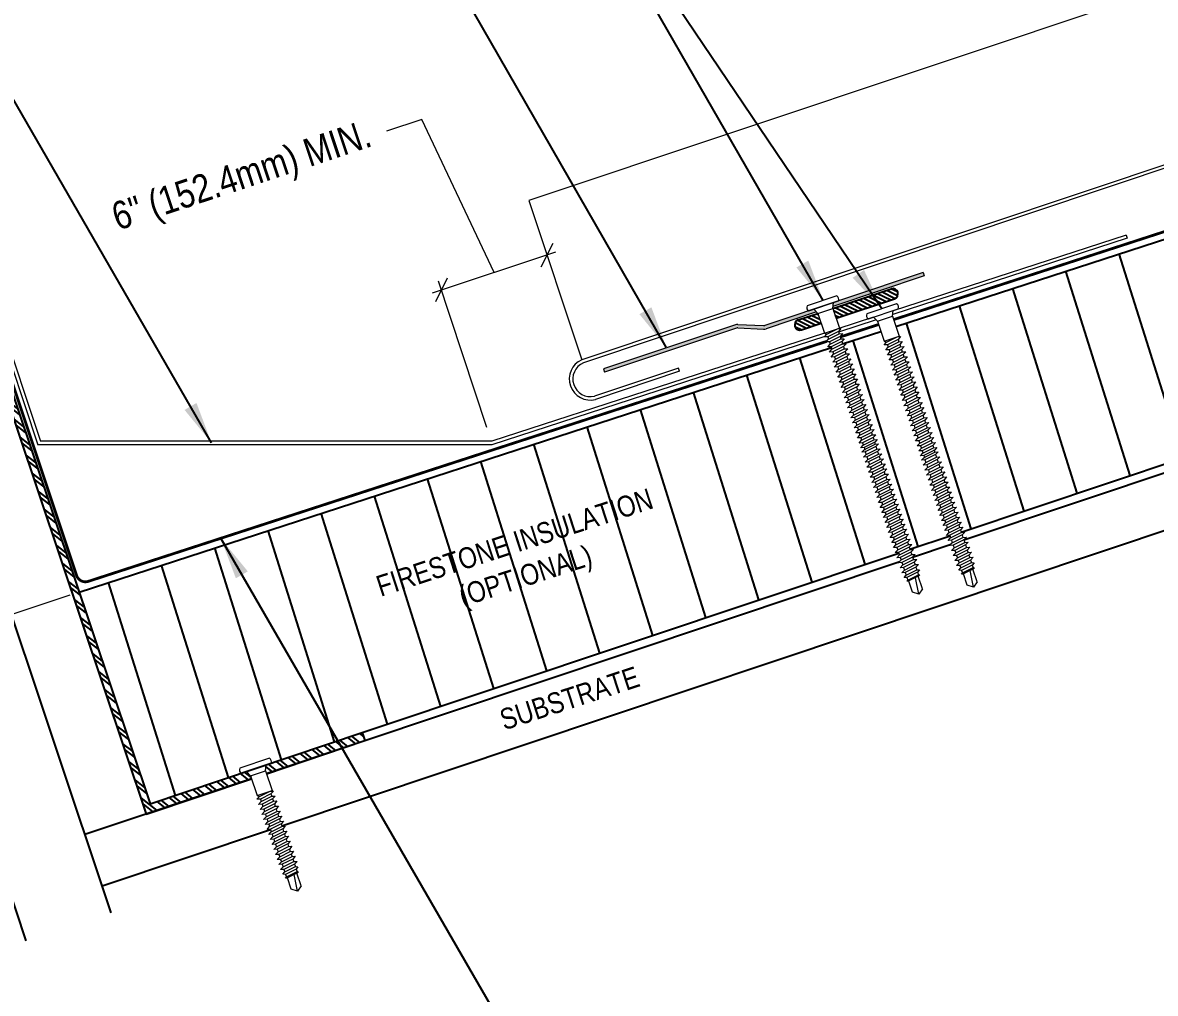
# Model space of a CAD drawing. Header units: inches. Extents: x 0 to 20, y 0 to 16.8.
# Drawn here: x 5.68 to 13.28, y 5.75 to 12.26 of the extents above; entities that cross this region are included whole.
import ezdxf
from ezdxf.enums import TextEntityAlignment as Align

# ---------------------------------------------------------------- set-up
doc = ezdxf.new("R2010")
doc.units = ezdxf.units.IN
doc.header["$MEASUREMENT"] = 0
doc.linetypes.add('HIDDEN', pattern=[0.375, 0.25, -0.125])
doc.layers.get('0').update_dxf_attribs({"linetype": 'CONTINUOUS'})
doc.layers.get('DEFPOINTS').update_dxf_attribs({"linetype": 'CONTINUOUS'})
doc.layers.add('FSBP-ACCESSORY-FIRESTONE', color=7, linetype='CONTINUOUS', lineweight=9)
doc.layers.add('FSBP-TRIMS', color=7, linetype='CONTINUOUS', lineweight=9)
for name, color, linetype in [('FSBP-ANNO-NOTE', 7, 'CONTINUOUS'), ('FSBP-INSULATION', 7, 'CONTINUOUS'), ('FSBP-SEALANTS', 1, 'CONTINUOUS'), ('FSBP-SUBSTRATE-GENERIC', 9, 'CONTINUOUS'), ('FSBP-UNDERLAYMENT', 7, 'HIDDEN'), ('FSBP-WALL-CURB', 9, 'CONTINUOUS')]:
    doc.layers.add(name, color=color, linetype=linetype)
doc.styles.add('FSBP_ARIAL_NAR', font='ARIALN.TTF')
doc.styles.add('TXT', font='simplex.shx')
doc.dimstyles.new('FSBP-DIM', dxfattribs={"dimtxt": 0.1875, "dimasz": 0.125, "dimexe": 0.0625, "dimexo": 0.125, "dimgap": 0.125, "dimtad": 0, "dimdec": 0, "dimzin": 1, "dimdsep": 46, "dimlunit": 4, "dimtxsty": 'FSBP_ARIAL_NAR', "dimblk": 'OBLIQUE', "dimcen": 0.09375, "dimdle": 0.0625, "dimclrd": 256, "dimclre": 256, "dimclrt": 256, "dimadec": 0, "dimazin": 0, "dimtfac": 1, "dimtdec": 0, "dimtmove": 1, "dimatfit": 3, "dimfxl": 0, "dimtolj": 1, "dimtzin": 0, "dimlwd": -1, "dimlwe": -1, "dimarcsym": 0})
doc.dimstyles.new('STANDARD$7', dxfattribs={"dimscale": 1.5, "dimtxt": 0.2, "dimasz": 0.1, "dimexe": 0.1, "dimexo": 0.125, "dimgap": 0.09, "dimtad": 0, "dimdec": 3, "dimzin": 4, "dimdsep": 46, "dimtxsty": 'TXT', "dimcen": 0.09, "dimadec": 0, "dimazin": 0, "dimtfac": 1, "dimtdec": 3, "dimtofl": 0, "dimtmove": 2, "dimatfit": 3, "dimfxl": 0, "dimtolj": 1, "dimtzin": 4, "dimarcsym": 0})

# ---------------------------------------------------------------- blocks, each defined once
blk = doc.blocks.new('FSBP_AP_FASTENER_02')
at = {"layer": 'FSBP-ACCESSORY-FIRESTONE'}
for p, q in [((8.068, 9.254), (8.091, 9.207)), ((8.232, 9.207), (8.255, 9.254)), ((8.091, 9.207), (8.091, 9.02)), ((8.091, 9.207), (8.232, 9.207)), ((8.232, 9.207), (8.232, 9.02)), ((8.091, 9.02), (8.109, 9.005)), ((8.109, 8.981), (8.109, 8.957)), ((8.109, 8.934), (8.109, 8.91)), ((8.214, 8.996), (8.214, 8.973)), ((8.214, 8.949), (8.214, 8.925)), ((8.109, 8.886), (8.109, 8.863)), ((8.109, 8.839), (8.109, 8.815)), ((8.214, 8.901), (8.214, 8.878)), ((8.214, 8.854), (8.214, 8.83)), ((8.109, 8.792), (8.109, 8.768)), ((8.109, 8.744), (8.109, 8.721)), ((8.214, 8.807), (8.214, 8.783)), ((8.214, 8.759), (8.214, 8.736)), ((8.214, 8.712), (8.214, 8.688)), ((8.109, 8.697), (8.109, 8.673)), ((8.109, 8.65), (8.109, 8.626)), ((8.214, 8.665), (8.214, 8.641)), ((8.214, 8.617), (8.214, 8.594)), ((8.109, 8.602), (8.109, 8.579)), ((8.109, 8.555), (8.109, 8.531)), ((8.109, 8.508), (8.109, 8.484)), ((8.214, 8.57), (8.214, 8.546)), ((8.214, 8.523), (8.214, 8.499)), ((8.109, 8.46), (8.109, 8.437)), ((8.109, 8.413), (8.109, 8.389)), ((8.214, 8.475), (8.214, 8.452)), ((8.214, 8.428), (8.214, 8.404)), ((8.109, 8.366), (8.109, 8.342)), ((8.109, 8.318), (8.109, 8.295)), ((8.214, 8.381), (8.214, 8.357)), ((8.214, 8.333), (8.214, 8.31)), ((8.109, 8.271), (8.109, 8.247)), ((8.114, 8.13), (8.114, 8.236)), ((8.161, 8.095), (8.18, 8.246)), ((8.208, 8.13), (8.208, 8.25)), ((8.214, 8.286), (8.214, 8.262)), ((8.161, 8.095), (8.114, 8.13)), ((8.208, 8.13), (8.161, 8.095))]:
    blk.add_line(p, q, dxfattribs=at)
blk.add_lwpolyline([(8.302, 9.254, 0.375321), (8.302, 9.301), (8.302, 9.301), (8.021, 9.301), (8.021, 9.301, 0.375321), (8.021, 9.254)], format="xyb", close=True, dxfattribs=at)
for points in [[(8.079, 8.989), (8.109, 9.005), (8.214, 9.02), (8.243, 9.012), (8.214, 8.996), (8.109, 8.981)], [(8.079, 8.941), (8.109, 8.957), (8.214, 8.973), (8.243, 8.965), (8.214, 8.949), (8.109, 8.934)], [(8.079, 8.894), (8.109, 8.91), (8.214, 8.925), (8.243, 8.918), (8.214, 8.901), (8.109, 8.886)], [(8.079, 8.847), (8.109, 8.863), (8.214, 8.878), (8.243, 8.87), (8.214, 8.854), (8.109, 8.839)], [(8.079, 8.799), (8.109, 8.815), (8.214, 8.83), (8.243, 8.823), (8.214, 8.807), (8.109, 8.792)], [(8.079, 8.752), (8.109, 8.768), (8.214, 8.783), (8.243, 8.775), (8.214, 8.759), (8.109, 8.744)], [(8.079, 8.705), (8.109, 8.721), (8.214, 8.736), (8.243, 8.728), (8.214, 8.712), (8.109, 8.697)], [(8.079, 8.657), (8.109, 8.673), (8.214, 8.688), (8.243, 8.681), (8.214, 8.665), (8.109, 8.65)], [(8.079, 8.61), (8.109, 8.626), (8.214, 8.641), (8.243, 8.633), (8.214, 8.617), (8.109, 8.602)], [(8.079, 8.563), (8.109, 8.579), (8.214, 8.594), (8.243, 8.586), (8.214, 8.57), (8.109, 8.555)], [(8.079, 8.515), (8.109, 8.531), (8.214, 8.546), (8.243, 8.539), (8.214, 8.523), (8.109, 8.508)], [(8.079, 8.468), (8.109, 8.484), (8.214, 8.499), (8.243, 8.491), (8.214, 8.475), (8.109, 8.46)], [(8.079, 8.421), (8.109, 8.437), (8.214, 8.452), (8.243, 8.444), (8.214, 8.428), (8.109, 8.413)], [(8.079, 8.373), (8.109, 8.389), (8.214, 8.404), (8.243, 8.397), (8.214, 8.381), (8.109, 8.366)], [(8.079, 8.326), (8.109, 8.342), (8.214, 8.357), (8.243, 8.349), (8.214, 8.333), (8.109, 8.318)], [(8.087, 8.28), (8.109, 8.295), (8.214, 8.31), (8.236, 8.301), (8.214, 8.286), (8.109, 8.271)], [(8.098, 8.24), (8.109, 8.247), (8.214, 8.262), (8.225, 8.258), (8.214, 8.25), (8.109, 8.235)]]:
    blk.add_lwpolyline(points, close=True, dxfattribs=at)
blk.add_lwpolyline([(8.091, 9.02), (8.232, 9.02)], dxfattribs=at)
blk = doc.blocks.new('_OBLIQUE')
at = {"color": 0, "linetype": 'ByBlock'}
blk.add_line((-0.5, -0.5), (0.5, 0.5), dxfattribs=at)
blk = doc.blocks.new('*D2')
at = {"layer": 'DEFPOINTS', "color": 0, "transparency": 16777216}
for p in [(9.1999, 10.6994), (9.545, 9.6597), (8.8357, 9.4242)]:
    blk.add_point(p, dxfattribs=at)
at = {"layer": 'FSBP-ACCESSORY-FIRESTONE', "transparency": 16777216}
for p, q in [((8.3596, 11.6071), (8.1223, 11.5284)), ((8.8452, 10.5817), (8.3596, 11.6071)), ((8.4313, 10.4443), (9.2592, 10.7191)), ((8.7963, 9.5429), (8.4709, 10.5233))]:
    blk.add_line(p, q, dxfattribs=at)
at = {"layer": 'FSBP-ACCESSORY-FIRESTONE', "transparency": 16777216, "xscale": 0.125, "yscale": 0.125, "zscale": 0.125}
for p, rotation in [((9.1999, 10.6994), 18.36176609950097), ((8.4906, 10.464), 198.361766099501)]:
    blk.add_blockref('_OBLIQUE', p, dxfattribs=dict(at, rotation=rotation))
at = {"layer": 'FSBP-ACCESSORY-FIRESTONE', "transparency": 16777216, "insert": (7.1586, 11.2085), "char_height": 0.1875, "attachment_point": 5, "rotation": 18.36177, "style": 'FSBP_ARIAL_NAR'}
blk.add_mtext('\\A1;6" (152.4mm) MIN.', dxfattribs=at)
blk = doc.blocks.new('*D3')
at = {"layer": 'DEFPOINTS', "color": 0, "transparency": 16777216}
for p in [(5.1877, 11.2756), (4.3569, 11.0012), (6.118, 8.4582)]:
    blk.add_point(p, dxfattribs=at)
at = {"layer": 'FSBP-ACCESSORY-FIRESTONE', "transparency": 16777216}
for p, q in [((5.069, 11.2364), (4.2976, 10.9816)), ((4.3373, 11.0606), (4.4889, 10.6017)), ((5.3068, 8.1245), (5.1441, 8.6173)), ((5.9993, 8.419), (5.2279, 8.1642))]:
    blk.add_line(p, q, dxfattribs=at)
at = {"layer": 'FSBP-ACCESSORY-FIRESTONE', "transparency": 16777216, "xscale": 0.125, "yscale": 0.125, "zscale": 0.125}
for p, rotation in [((4.3569, 11.0012), 108.2740616534372), ((5.2873, 8.1838), 288.2740616534372)]:
    blk.add_blockref('_OBLIQUE', p, dxfattribs=dict(at, rotation=rotation))
at = {"layer": 'FSBP-ACCESSORY-FIRESTONE', "transparency": 16777216, "insert": (4.8134, 9.6085), "char_height": 0.1875, "attachment_point": 5, "rotation": 288.27406, "style": 'FSBP_ARIAL_NAR'}
blk.add_mtext('\\A1;8" (203.2 mm) MIN.', dxfattribs=at)

msp = doc.modelspace()

# ---------------------------------------------------------------- hatches: boundary and pattern name
at = {"layer": 'FSBP-INSULATION'}
h = msp.add_hatch(dxfattribs=at)
h.set_pattern_fill('ANSI31', color=256, scale=3, angle=62.5, style=0)
h.set_pattern_definition([(107.5, (-22.87114, 1.1257), (-0.357644, -0.1127647), [])])
h.paths.add_polyline_path([(6.062, 8.44), (6.5389, 7.0201), (7.15, 7.2254, -0.377023), (7.1387, 7.2588), (7.3387, 7.3257, -0.373627), (7.3499, 7.2925), (7.9608, 7.4977), (11.5576, 8.7012), (11.5562, 8.7054), (11.5335, 8.7038), (11.5505, 8.7222), (11.5449, 8.7391), (11.5222, 8.7375), (11.5392, 8.7559), (11.5336, 8.7727), (11.5109, 8.7712), (11.5279, 8.7896), (11.5223, 8.8064), (11.4996, 8.8049), (11.5167, 8.8232), (11.511, 8.8401), (11.4884, 8.8385), (11.5054, 8.8569), (11.4997, 8.8737), (11.4771, 8.8722), (11.4941, 8.8906), (11.4884, 8.9074), (11.4658, 8.9059), (11.4828, 8.9243), (11.4772, 8.9411), (11.4545, 8.9396), (11.4717, 8.9582), (11.4665, 8.9738), (11.4439, 8.9722), (11.4609, 8.9906), (11.4552, 9.0074), (11.4326, 9.0059), (11.4496, 9.0243), (11.444, 9.0411), (11.4213, 9.0396), (11.439, 9.0587), (11.4335, 9.0752), (11.4109, 9.0737), (11.4279, 9.092), (11.4222, 9.1089), (11.3996, 9.1073), (11.4166, 9.1257), (11.4109, 9.1425), (11.3883, 9.141), (11.4053, 9.1594), (11.3997, 9.1762), (11.377, 9.1747), (11.395, 9.1941), (11.3895, 9.2105), (11.3668, 9.2089), (11.3841, 9.2275), (11.3785, 9.2443), (11.3558, 9.2427), (11.3728, 9.2611), (11.3672, 9.2779), (11.3445, 9.2764), (11.3616, 9.2948), (11.3559, 9.3116), (11.3333, 9.3101), (11.3503, 9.3284), (11.3446, 9.3453), (11.322, 9.3437), (11.339, 9.3621), (11.3333, 9.379), (11.3107, 9.3774), (11.3289, 9.397), (11.3253, 9.4076), (11.3027, 9.4061), (11.3199, 9.4247), (11.3147, 9.4403), (11.292, 9.4387), (11.309, 9.4571), (11.3034, 9.4739), (11.2807, 9.4724), (11.2978, 9.4908), (11.2921, 9.5076), (11.2695, 9.5061), (11.2872, 9.5252), (11.2817, 9.5417), (11.259, 9.5402), (11.276, 9.5586), (11.2704, 9.5754), (11.2477, 9.5738), (11.2652, 9.5927), (11.2599, 9.6087), (11.2372, 9.6071), (11.2545, 9.6258), (11.2489, 9.6425), (11.2262, 9.6409), (11.2432, 9.6593), (11.2376, 9.6761), (11.2149, 9.6746), (11.2319, 9.693), (11.2263, 9.7098), (11.2036, 9.7083), (11.2207, 9.7267), (11.215, 9.7435), (11.1924, 9.742), (11.2104, 9.7614), (11.2042, 9.7796), (11.1816, 9.778), (11.1988, 9.7967), (11.1932, 9.8134), (11.1706, 9.8119), (11.1876, 9.8302), (11.182, 9.8471), (11.1593, 9.8455), (11.1768, 9.8644), (11.1712, 9.881), (11.1486, 9.8795), (11.1658, 9.8981), (11.1602, 9.915), (11.1375, 9.9134), (11.1545, 9.9318), (11.1489, 9.9486), (11.1262, 9.9471), (11.1437, 9.966), (11.1381, 9.9828), (11.1154, 9.9813), (11.1325, 9.9997), (11.1268, 10.0165), (11.1042, 10.015), (11.1212, 10.0333), (11.1155, 10.0502), (11.0929, 10.0486), (11.1099, 10.067), (11.1059, 10.0788)])
h.paths.add_polyline_path([(11.7222, 9.2903), (11.7392, 9.3087), (11.7336, 9.3255), (11.7109, 9.324), (11.7291, 9.3436), (11.7255, 9.3542), (11.7029, 9.3527), (11.7201, 9.3713), (11.7149, 9.3869), (11.6923, 9.3853), (11.7093, 9.4037), (11.7036, 9.4205), (11.681, 9.419), (11.698, 9.4374), (11.6923, 9.4542), (11.6697, 9.4527), (11.6874, 9.4718), (11.6819, 9.4883), (11.6592, 9.4868), (11.6763, 9.5051), (11.6706, 9.522), (11.648, 9.5204), (11.6654, 9.5393), (11.6601, 9.5553), (11.6374, 9.5537), (11.6547, 9.5724), (11.6491, 9.5891), (11.6264, 9.5875), (11.6435, 9.6059), (11.6378, 9.6227), (11.6152, 9.6212), (11.6322, 9.6396), (11.6265, 9.6564), (11.6039, 9.6549), (11.6209, 9.6732), (11.6152, 9.6901), (11.5926, 9.6885), (11.6106, 9.708), (11.6045, 9.7262), (11.5818, 9.7246), (11.5991, 9.7433), (11.5935, 9.76), (11.5708, 9.7585), (11.5878, 9.7768), (11.5822, 9.7937), (11.5595, 9.7921), (11.577, 9.811), (11.5715, 9.8276), (11.5488, 9.8261), (11.5661, 9.8447), (11.5604, 9.8616), (11.5378, 9.86), (11.5548, 9.8784), (11.5491, 9.8952), (11.5265, 9.8937), (11.544, 9.9126), (11.5383, 9.9294), (11.5157, 9.9279), (11.5327, 9.9463), (11.527, 9.9631), (11.5044, 9.9616), (11.5214, 9.9799), (11.5158, 9.9968), (11.4931, 9.9952), (11.5101, 10.0136), (11.5045, 10.0304), (11.4818, 10.0289), (11.4988, 10.0473), (11.4932, 10.0641), (11.4705, 10.0626), (11.4875, 10.0809), (11.4819, 10.0978), (11.4592, 10.0962), (11.4763, 10.1146), (11.4602, 10.1211), (11.4382, 10.1868), (11.184, 10.1042), (11.1813, 10.1029), (11.204, 10.1044), (11.1869, 10.086), (11.1926, 10.0692), (11.2152, 10.0707), (11.1982, 10.0523), (11.2039, 10.0355), (11.2265, 10.0371), (11.209, 10.0182), (11.2147, 10.0013), (11.2373, 10.0029), (11.2203, 9.9845), (11.226, 9.9676), (11.2486, 9.9692), (11.2314, 9.9506), (11.237, 9.9337), (11.2597, 9.9353), (11.2422, 9.9164), (11.2477, 9.8998), (11.2704, 9.9013), (11.2534, 9.8829), (11.259, 9.8661), (11.2817, 9.8676), (11.2644, 9.849), (11.27, 9.8323), (11.2927, 9.8338), (11.2747, 9.8144), (11.2808, 9.7962), (11.3034, 9.7977), (11.2864, 9.7793), (11.2921, 9.7625), (11.3147, 9.764), (11.2977, 9.7457), (11.3034, 9.7288), (11.326, 9.7304), (11.309, 9.712), (11.3146, 9.6952), (11.3373, 9.6967), (11.32, 9.6781), (11.3256, 9.6613), (11.3483, 9.6629), (11.3308, 9.644), (11.3362, 9.6281), (11.3588, 9.6296), (11.3418, 9.6112), (11.3474, 9.5944), (11.3701, 9.5959), (11.3524, 9.5768), (11.3579, 9.5603), (11.3805, 9.5618), (11.3635, 9.5435), (11.3692, 9.5266), (11.3918, 9.5282), (11.3748, 9.5098), (11.3805, 9.493), (11.4031, 9.4945), (11.3859, 9.4759), (11.3911, 9.4603), (11.4137, 9.4618), (11.3956, 9.4422), (11.3991, 9.4316), (11.4218, 9.4332), (11.4048, 9.4148), (11.4104, 9.398), (11.4331, 9.3995), (11.416, 9.3811), (11.4217, 9.3643), (11.4443, 9.3658), (11.4273, 9.3475), (11.433, 9.3306), (11.4556, 9.3322), (11.4386, 9.3138), (11.4443, 9.297), (11.4669, 9.2985), (11.4497, 9.2799), (11.4553, 9.2631), (11.4779, 9.2647), (11.4599, 9.2453), (11.4654, 9.2289), (11.4881, 9.2304), (11.4711, 9.2121), (11.4767, 9.1952), (11.4994, 9.1968), (11.4824, 9.1784), (11.488, 9.1616), (11.5107, 9.1631), (11.4936, 9.1447), (11.4993, 9.1279), (11.5219, 9.1294), (11.5042, 9.1103), (11.5097, 9.0938), (11.5324, 9.0953), (11.5154, 9.077), (11.521, 9.0601), (11.5437, 9.0617), (11.5267, 9.0433), (11.5323, 9.0265), (11.555, 9.028), (11.5377, 9.0094), (11.5429, 8.9938), (11.5656, 8.9953), (11.5486, 8.9769), (11.5542, 8.9601), (11.5769, 8.9617), (11.5599, 8.9433), (11.5655, 8.9264), (11.5882, 8.928), (11.5711, 8.9096), (11.5768, 8.8928), (11.5994, 8.8943), (11.5824, 8.8759), (11.5881, 8.8591), (11.6107, 8.8606), (11.5937, 8.8423), (11.5994, 8.8254), (11.622, 8.827), (11.605, 8.8086), (11.6106, 8.7917), (11.6333, 8.7933), (11.6163, 8.7749), (11.6219, 8.7581), (11.6446, 8.7596), (11.6276, 8.7412), (11.6326, 8.7263), (11.9013, 8.8162), (11.9, 8.8203), (11.8773, 8.8188), (11.8943, 8.8372), (11.8887, 8.854), (11.866, 8.8525), (11.883, 8.8709), (11.8774, 8.8877), (11.8547, 8.8861), (11.872, 8.9048), (11.8668, 8.9204), (11.8441, 8.9188), (11.8611, 8.9372), (11.8555, 8.954), (11.8328, 8.9525), (11.8498, 8.9709), (11.8442, 8.9877), (11.8215, 8.9862), (11.8393, 9.0053), (11.8337, 9.0218), (11.8111, 9.0203), (11.8281, 9.0386), (11.8225, 9.0555), (11.7998, 9.0539), (11.8168, 9.0723), (11.8112, 9.0891), (11.7885, 9.0876), (11.8055, 9.106), (11.7999, 9.1228), (11.7772, 9.1213), (11.7952, 9.1407), (11.7897, 9.157), (11.7671, 9.1555), (11.7843, 9.1741), (11.7787, 9.1909), (11.7561, 9.1893), (11.7731, 9.2077), (11.7674, 9.2245), (11.7448, 9.223), (11.7618, 9.2414), (11.7561, 9.2582), (11.7335, 9.2567), (11.7505, 9.275), (11.7449, 9.2919)])
h.paths.add_polyline_path([(13.8892, 9.4813), (13.8892, 10.7633), (13.9866, 10.844), (13.7917, 10.844), (13.8892, 10.9247), (13.8892, 10.9832), (11.5385, 10.2194), (11.5613, 10.1514), (11.5703, 10.152), (11.5533, 10.1336), (11.5589, 10.1168), (11.5816, 10.1183), (11.5646, 10.1), (11.5702, 10.0831), (11.5929, 10.0847), (11.5759, 10.0663), (11.5815, 10.0495), (11.6042, 10.051), (11.5872, 10.0326), (11.5928, 10.0158), (11.6155, 10.0173), (11.5984, 9.9989), (11.6041, 9.9821), (11.6267, 9.9836), (11.6093, 9.9648), (11.6149, 9.9479), (11.6376, 9.9495), (11.6205, 9.9311), (11.6262, 9.9142), (11.6488, 9.9158), (11.6316, 9.8971), (11.6372, 9.8803), (11.6599, 9.8819), (11.6424, 9.863), (11.6479, 9.8464), (11.6706, 9.8479), (11.6536, 9.8295), (11.6592, 9.8127), (11.6819, 9.8142), (11.6646, 9.7956), (11.6702, 9.7789), (11.6929, 9.7804), (11.6749, 9.761), (11.681, 9.7428), (11.7037, 9.7443), (11.6867, 9.7259), (11.6923, 9.7091), (11.715, 9.7106), (11.6979, 9.6923), (11.7036, 9.6754), (11.7262, 9.677), (11.7092, 9.6586), (11.7149, 9.6418), (11.7375, 9.6433), (11.7203, 9.6247), (11.7259, 9.6079), (11.7485, 9.6095), (11.731, 9.5906), (11.7364, 9.5747), (11.759, 9.5762), (11.742, 9.5578), (11.7477, 9.541), (11.7703, 9.5425), (11.7526, 9.5234), (11.7581, 9.5069), (11.7808, 9.5084), (11.7638, 9.4901), (11.7694, 9.4732), (11.7921, 9.4748), (11.775, 9.4564), (11.7807, 9.4396), (11.8033, 9.4411), (11.7861, 9.4225), (11.7913, 9.4069), (11.814, 9.4084), (11.7958, 9.3888), (11.7993, 9.3782), (11.822, 9.3798), (11.805, 9.3614), (11.8106, 9.3446), (11.8333, 9.3461), (11.8163, 9.3277), (11.8219, 9.3109), (11.8446, 9.3124), (11.8275, 9.2941), (11.8332, 9.2772), (11.8558, 9.2788), (11.8388, 9.2604), (11.8445, 9.2435), (11.8671, 9.2451), (11.8499, 9.2265), (11.8555, 9.2097), (11.8781, 9.2113), (11.8602, 9.1919), (11.8656, 9.1755), (11.8883, 9.177), (11.8713, 9.1587), (11.8769, 9.1418), (11.8996, 9.1434), (11.8826, 9.125), (11.8882, 9.1082), (11.9109, 9.1097), (11.8939, 9.0913), (11.8995, 9.0745), (11.9222, 9.076), (11.9044, 9.0569), (11.9099, 9.0404), (11.9326, 9.0419), (11.9156, 9.0236), (11.9212, 9.0067), (11.9439, 9.0083), (11.9269, 8.9899), (11.9325, 8.973), (11.9552, 8.9746), (11.9379, 8.956), (11.9432, 8.9404), (11.9658, 8.9419), (11.9488, 8.9235), (11.9544, 8.9067), (11.9771, 8.9082), (11.9601, 8.8899), (11.9657, 8.873), (11.9884, 8.8746), (11.9714, 8.8562), (11.9764, 8.8413)])
h.paths.add_polyline_path([(8.0091, 8.5677), (9.889, 9.1785), (10.0409, 8.7109), (8.161, 8.1001)], flags=24)
at = {"layer": 'FSBP-SEALANTS'}
h = msp.add_hatch(dxfattribs=at)
h.set_pattern_fill('ANSI31', color=256, scale=0.1875, angle=108.5, style=0)
h.set_pattern_definition([(153.5, (1.43915, 7.873004), (-0.01045776, -0.020975024), [])])
edge = h.paths.add_edge_path()
edge.add_line((11.037, 10.241), (11.0147, 10.3077))
edge.add_line((11.0147, 10.3077), (10.8838, 10.2639))
edge.add_arc((10.895, 10.2306), 0.0352, 108.5, 288.5)
edge.add_line((10.9061, 10.1972), (11.037, 10.241))
edge = h.paths.add_edge_path()
edge.add_line((11.1147, 10.3412), (11.137, 10.2745))
edge.add_line((11.137, 10.2745), (11.5284, 10.4055))
edge.add_arc((11.5173, 10.4388), 0.0352, 288.5, 468.5)
edge.add_line((11.5061, 10.4721), (11.1147, 10.3412))
at = {"layer": 'FSBP-TRIMS'}
h = msp.add_hatch(color=256, dxfattribs=at)
h.paths.add_polyline_path([(11.12, 10.3807), (11.1163, 10.3547), (11.7285, 10.5596), (11.7211, 10.5818)])
edge = h.paths.add_edge_path()
edge.add_line((11.0052, 10.3176), (10.9867, 10.3361))
edge.add_line((10.9867, 10.3361), (10.6605, 10.2269))
edge.add_arc((10.6531, 10.2492), 0.0234, 267.2728, 288.5, ccw=False)
edge.add_line((10.6519, 10.2257), (10.4792, 10.234))
edge.add_arc((10.477, 10.1872), 0.0469, 87.2728, 108.5)
edge.add_line((10.4621, 10.2316), (9.5781, 9.9358))
edge.add_line((9.5781, 9.9358), (9.5855, 9.9136))
edge.add_line((9.5855, 9.9136), (10.4696, 10.2094))
edge.add_arc((10.477, 10.1872), 0.0234, 87.2728, 108.5, ccw=False)
edge.add_line((10.4781, 10.2106), (10.6508, 10.2023))
edge.add_arc((10.6531, 10.2492), 0.0469, 267.2728, 288.5)
edge.add_line((10.6679, 10.2047), (11.0052, 10.3176))
at = {"layer": 'FSBP-WALL-CURB'}
h = msp.add_hatch(dxfattribs=at)
h.set_pattern_fill('ANSI32', color=256, scale=0.1875, angle=30, style=0)
h.set_pattern_definition([(142, (27.981486, 18.18618), (0.0432887, 0.055407), []), (142, (27.94859, 18.18214), (0.0432887, 0.055407), [])])
h.paths.add_polyline_path([(7.2177, 7.1888), (7.211, 7.2088), (7.1832, 7.2365), (6.5389, 7.0201), (5.4577, 10.2394), (5.4132, 10.2244), (6.5123, 6.9519)])
h.paths.add_polyline_path([(7.311, 7.2423), (7.3177, 7.2224), (7.9787, 7.4444), (7.9608, 7.4977), (7.2498, 7.2589), (7.3165, 7.2812)])

# ---------------------------------------------------------------- linework, layer by layer
at = {"layer": 'FSBP-ACCESSORY-FIRESTONE'}
for p, q in [((13.0902, 10.8116), (11.5172, 10.3005)), ((13.0833, 10.8329), (11.5207, 10.3252)), ((13.0833, 10.8329), (13.0902, 10.8116)), ((11.7211, 10.5818), (11.7285, 10.5596)), ((10.9874, 10.3356), (11.0152, 10.3079)), ((11.0152, 10.3079), (11.1152, 10.3414)), ((11.1152, 10.3414), (11.1207, 10.3803)), ((11.1152, 10.3414), (11.1599, 10.2081)), ((5.5097, 10.2561), (5.786, 9.4272)), ((5.5318, 10.264), (5.8029, 9.4507)), ((11.0152, 10.3079), (11.0599, 10.1745)), ((11.3879, 10.282), (11.1494, 10.2045)), ((11.4057, 10.2642), (11.1546, 10.1826)), ((11.3876, 10.2822), (11.4155, 10.2545)), ((11.4155, 10.2545), (11.5155, 10.288)), ((11.4155, 10.2545), (11.4602, 10.1211)), ((11.5155, 10.288), (11.521, 10.3269)), ((11.5155, 10.288), (11.5602, 10.1547)), ((10.4621, 10.2316), (9.5781, 9.9358)), ((10.4696, 10.2094), (9.5855, 9.9136)), ((11.1531, 10.187), (11.1587, 10.1702)), ((11.0597, 10.1754), (8.8293, 9.4507)), ((11.0616, 10.1524), (8.8297, 9.4272)), ((11.0599, 10.1745), (11.076, 10.168)), ((11.0817, 10.1512), (11.0873, 10.1344)), ((11.093, 10.1175), (11.0986, 10.1007)), ((11.1644, 10.1534), (11.17, 10.1365)), ((11.1757, 10.1197), (11.1813, 10.1029)), ((11.4602, 10.1211), (11.4763, 10.1146)), ((11.5533, 10.1336), (11.5589, 10.1168)), ((11.1042, 10.0838), (11.1099, 10.067)), ((11.1155, 10.0502), (11.1212, 10.0333)), ((11.1869, 10.086), (11.1926, 10.0692)), ((11.1982, 10.0523), (11.2039, 10.0355)), ((11.4819, 10.0978), (11.4875, 10.0809)), ((11.4932, 10.0641), (11.4988, 10.0473)), ((11.5045, 10.0304), (11.5101, 10.0136)), ((11.5646, 10.1), (11.5702, 10.0831)), ((11.5759, 10.0663), (11.5815, 10.0495)), ((11.5872, 10.0326), (11.5928, 10.0158)), ((11.1268, 10.0165), (11.1325, 9.9997)), ((11.1381, 9.9828), (11.1437, 9.966)), ((11.209, 10.0182), (11.2147, 10.0013)), ((11.2203, 9.9845), (11.226, 9.9676)), ((11.2314, 9.9506), (11.237, 9.9337)), ((11.5158, 9.9968), (11.5214, 9.9799)), ((11.527, 9.9631), (11.5327, 9.9463)), ((11.5984, 9.9989), (11.6041, 9.9821)), ((11.6093, 9.9648), (11.6149, 9.9479)), ((11.1489, 9.9486), (11.1545, 9.9318)), ((11.1602, 9.915), (11.1658, 9.8981)), ((11.1712, 9.881), (11.1769, 9.8642)), ((11.2421, 9.9166), (11.2477, 9.8998)), ((11.2534, 9.8829), (11.259, 9.8661)), ((11.5383, 9.9294), (11.544, 9.9126)), ((11.5491, 9.8952), (11.5548, 9.8784)), ((11.6205, 9.9311), (11.6262, 9.9142)), ((11.6316, 9.8971), (11.6372, 9.8803)), ((11.182, 9.8471), (11.1876, 9.8302)), ((11.1932, 9.8134), (11.1989, 9.7966)), ((11.2644, 9.8491), (11.27, 9.8323)), ((11.2751, 9.813), (11.2808, 9.7962)), ((11.5604, 9.8616), (11.5661, 9.8447)), ((11.5715, 9.8276), (11.5771, 9.8108)), ((11.6423, 9.8632), (11.6479, 9.8464)), ((11.6536, 9.8295), (11.6592, 9.8127)), ((11.2042, 9.7796), (11.2099, 9.7628)), ((11.215, 9.7435), (11.2207, 9.7267)), ((11.2864, 9.7793), (11.2921, 9.7625)), ((11.2977, 9.7457), (11.3034, 9.7288)), ((11.5822, 9.7937), (11.5878, 9.7768)), ((11.5935, 9.76), (11.5991, 9.7432)), ((11.6045, 9.7262), (11.6101, 9.7093)), ((11.6646, 9.7957), (11.6702, 9.7789)), ((11.6754, 9.7596), (11.681, 9.7428)), ((11.6867, 9.7259), (11.6923, 9.7091)), ((11.2263, 9.7098), (11.2319, 9.693)), ((11.2376, 9.6761), (11.2432, 9.6593)), ((11.309, 9.712), (11.3146, 9.6952)), ((11.32, 9.6782), (11.3256, 9.6613)), ((11.6152, 9.6901), (11.6209, 9.6732)), ((11.6265, 9.6564), (11.6322, 9.6396)), ((11.6979, 9.6923), (11.7036, 9.6754)), ((11.7092, 9.6586), (11.7149, 9.6418)), ((11.2489, 9.6425), (11.2545, 9.6256)), ((11.2599, 9.6087), (11.2655, 9.5918)), ((11.2704, 9.5754), (11.276, 9.5586)), ((11.3305, 9.6449), (11.3362, 9.6281)), ((11.3418, 9.6112), (11.3474, 9.5944)), ((11.3522, 9.5771), (11.3579, 9.5603)), ((11.6378, 9.6227), (11.6435, 9.6059)), ((11.6491, 9.5891), (11.6547, 9.5722)), ((11.7202, 9.6248), (11.7259, 9.6079)), ((11.7307, 9.5915), (11.7364, 9.5747)), ((11.2817, 9.5417), (11.2873, 9.5249)), ((11.2921, 9.5076), (11.2978, 9.4908)), ((11.3635, 9.5435), (11.3692, 9.5266)), ((11.3748, 9.5098), (11.3805, 9.493)), ((11.6601, 9.5553), (11.6657, 9.5384)), ((11.6706, 9.522), (11.6763, 9.5051)), ((11.742, 9.5578), (11.7477, 9.541)), ((11.7525, 9.5237), (11.7581, 9.5069)), ((8.8297, 9.4272), (5.786, 9.4272)), ((8.8291, 9.4507), (5.8029, 9.4507)), ((11.3034, 9.4739), (11.309, 9.4571)), ((11.3147, 9.4403), (11.3203, 9.4234)), ((11.3854, 9.4771), (11.3911, 9.4603)), ((11.3935, 9.4485), (11.3991, 9.4316)), ((11.6819, 9.4883), (11.6875, 9.4715)), ((11.6923, 9.4542), (11.698, 9.4374)), ((11.7036, 9.4205), (11.7093, 9.4037)), ((11.7638, 9.4901), (11.7694, 9.4732)), ((11.775, 9.4564), (11.7807, 9.4396)), ((11.7857, 9.4237), (11.7913, 9.4069)), ((11.3253, 9.4076), (11.331, 9.3908)), ((11.3333, 9.379), (11.339, 9.3621)), ((11.3446, 9.3453), (11.3503, 9.3284)), ((11.4048, 9.4148), (11.4104, 9.398)), ((11.416, 9.3811), (11.4217, 9.3643)), ((11.4273, 9.3475), (11.433, 9.3306)), ((11.7149, 9.3869), (11.7206, 9.37)), ((11.7255, 9.3542), (11.7312, 9.3374)), ((11.7937, 9.3951), (11.7993, 9.3782)), ((11.805, 9.3614), (11.8106, 9.3446)), ((11.3559, 9.3116), (11.3616, 9.2948)), ((11.3672, 9.2779), (11.3728, 9.2611)), ((11.4386, 9.3138), (11.4443, 9.297)), ((11.4496, 9.28), (11.4553, 9.2631)), ((11.7336, 9.3255), (11.7392, 9.3087)), ((11.7449, 9.2919), (11.7505, 9.275)), ((11.8163, 9.3277), (11.8219, 9.3109)), ((11.8275, 9.2941), (11.8332, 9.2772)), ((11.3785, 9.2443), (11.3841, 9.2274)), ((11.3895, 9.2105), (11.3951, 9.1936)), ((11.4598, 9.2457), (11.4654, 9.2289)), ((11.4711, 9.2121), (11.4767, 9.1952)), ((11.7561, 9.2582), (11.7618, 9.2414)), ((11.7674, 9.2245), (11.7731, 9.2077)), ((11.7787, 9.1909), (11.7844, 9.174)), ((11.8388, 9.2604), (11.8445, 9.2435)), ((11.8498, 9.2266), (11.8555, 9.2097)), ((11.86, 9.1923), (11.8656, 9.1755)), ((11.3997, 9.1762), (11.4053, 9.1594)), ((11.4109, 9.1425), (11.4166, 9.1257)), ((11.4824, 9.1784), (11.488, 9.1616)), ((11.4936, 9.1447), (11.4993, 9.1279)), ((11.7897, 9.157), (11.7954, 9.1402)), ((11.7999, 9.1228), (11.8055, 9.106)), ((11.8713, 9.1587), (11.8769, 9.1418)), ((11.8826, 9.125), (11.8882, 9.1082)), ((11.4222, 9.1089), (11.4279, 9.092)), ((11.4335, 9.0752), (11.4392, 9.0584)), ((11.444, 9.0411), (11.4496, 9.0243)), ((11.5041, 9.1106), (11.5097, 9.0938)), ((11.5154, 9.077), (11.521, 9.0601)), ((11.5267, 9.0433), (11.5323, 9.0265)), ((11.8112, 9.0891), (11.8168, 9.0723)), ((11.8225, 9.0555), (11.8281, 9.0386)), ((11.8939, 9.0913), (11.8995, 9.0745)), ((11.9043, 9.0572), (11.9099, 9.0404)), ((11.4552, 9.0074), (11.4609, 8.9906)), ((11.4665, 8.9738), (11.4722, 8.9569)), ((11.5373, 9.0106), (11.5429, 8.9938)), ((11.5486, 8.9769), (11.5542, 8.9601)), ((11.8337, 9.0218), (11.8394, 9.005)), ((11.8442, 8.9877), (11.8498, 8.9709)), ((11.9156, 9.0236), (11.9212, 9.0067)), ((11.9269, 8.9899), (11.9325, 8.973)), ((11.4772, 8.9411), (11.4828, 8.9243)), ((11.4884, 8.9074), (11.4941, 8.8906)), ((11.5599, 8.9433), (11.5655, 8.9264)), ((11.5711, 8.9096), (11.5768, 8.8928)), ((11.8555, 8.954), (11.8611, 8.9372)), ((11.8668, 8.9204), (11.8724, 8.9035)), ((11.8774, 8.8877), (11.883, 8.8709)), ((11.9375, 8.9572), (11.9432, 8.9404)), ((11.9488, 8.9235), (11.9544, 8.9067)), ((11.9601, 8.8899), (11.9657, 8.873)), ((11.4997, 8.8737), (11.5054, 8.8569)), ((11.511, 8.8401), (11.5167, 8.8232)), ((11.5824, 8.8759), (11.5881, 8.8591)), ((11.5937, 8.8423), (11.5994, 8.8254)), ((11.8887, 8.854), (11.8943, 8.8372)), ((11.9, 8.8203), (11.9056, 8.8035)), ((11.9714, 8.8562), (11.977, 8.8394)), ((11.9827, 8.8225), (11.9883, 8.8057)), ((11.5223, 8.8064), (11.5279, 8.7896)), ((11.5336, 8.7727), (11.5392, 8.7559)), ((11.5449, 8.7391), (11.5505, 8.7222)), ((11.605, 8.8086), (11.6106, 8.7917)), ((11.6163, 8.7749), (11.6219, 8.7581)), ((11.6276, 8.7412), (11.6332, 8.7244)), ((11.9112, 8.7867), (11.9169, 8.7698)), ((11.9225, 8.753), (11.9282, 8.7362)), ((11.9939, 8.7889), (11.9996, 8.772)), ((12.0052, 8.7552), (12.0109, 8.7383)), ((11.5562, 8.7054), (11.5618, 8.6886)), ((11.5674, 8.6717), (11.5731, 8.6549)), ((11.6389, 8.7076), (11.6445, 8.6907)), ((11.6501, 8.6739), (11.6558, 8.6571)), ((11.9338, 8.7193), (11.9395, 8.7025)), ((11.9451, 8.6857), (11.9507, 8.6688)), ((12.0165, 8.7215), (12.0222, 8.7047)), ((12.0278, 8.6878), (12.0334, 8.671)), ((11.5787, 8.638), (11.5844, 8.6212)), ((11.59, 8.6044), (11.5957, 8.5875)), ((11.6614, 8.6402), (11.6671, 8.6234)), ((11.6727, 8.6066), (11.6784, 8.5897)), ((11.9564, 8.652), (11.962, 8.6351)), ((11.9677, 8.6183), (11.9733, 8.6015)), ((11.979, 8.5846), (11.9846, 8.5678)), ((12.0583, 8.4723), (12.0356, 8.5836)), ((12.0391, 8.6542), (12.0447, 8.6373)), ((12.0504, 8.6205), (12.056, 8.6037)), ((12.0833, 8.5085), (12.0549, 8.5932)), ((11.6013, 8.5707), (11.6069, 8.5539)), ((11.6126, 8.537), (11.6182, 8.5202)), ((11.6502, 8.4385), (11.625, 8.5138)), ((11.692, 8.4247), (11.6693, 8.536)), ((11.684, 8.5729), (11.6896, 8.556)), ((11.7169, 8.4609), (11.6885, 8.5456)), ((12.0166, 8.4861), (11.9914, 8.5614)), ((12.0833, 8.5085), (12.0583, 8.4723)), ((11.692, 8.4247), (11.6502, 8.4385)), ((11.7169, 8.4609), (11.692, 8.4247)), ((12.0583, 8.4723), (12.0166, 8.4861))]:
    msp.add_line(p, q, dxfattribs=at)
for points in [[(11.1541, 10.3915, 0.375321), (11.1429, 10.4248), (11.1429, 10.4248), (10.9429, 10.3578), (10.9429, 10.3578, 0.375321), (10.9541, 10.3245)], [(11.5543, 10.3381, 0.375321), (11.5431, 10.3714), (11.5431, 10.3714), (11.3431, 10.3044), (11.3431, 10.3044, 0.375321), (11.3543, 10.2711)]]:
    msp.add_lwpolyline(points, format="xyb", close=True, dxfattribs=at)
for points in [[(11.059, 10.1496), (11.076, 10.168), (11.1474, 10.2039), (11.1701, 10.2054), (11.1531, 10.187), (11.0817, 10.1512)], [(11.0703, 10.116), (11.0873, 10.1344), (11.1587, 10.1702), (11.1814, 10.1717), (11.1644, 10.1534), (11.093, 10.1175)], [(11.0816, 10.0823), (11.0986, 10.1007), (11.17, 10.1365), (11.1927, 10.1381), (11.1757, 10.1197), (11.1042, 10.0838)], [(11.0929, 10.0486), (11.1099, 10.067), (11.1813, 10.1029), (11.204, 10.1044), (11.1869, 10.086), (11.1155, 10.0502)], [(11.4592, 10.0962), (11.4763, 10.1146), (11.5477, 10.1505), (11.5703, 10.152), (11.5533, 10.1336), (11.4819, 10.0978)], [(11.4705, 10.0626), (11.4875, 10.0809), (11.5589, 10.1168), (11.5816, 10.1183), (11.5646, 10.1), (11.4932, 10.0641)], [(11.1042, 10.015), (11.1212, 10.0333), (11.1926, 10.0692), (11.2152, 10.0707), (11.1982, 10.0523), (11.1268, 10.0165)], [(11.1154, 9.9813), (11.1325, 9.9997), (11.2039, 10.0355), (11.2265, 10.0371), (11.2095, 10.0187), (11.1381, 9.9828)], [(11.4818, 10.0289), (11.4988, 10.0473), (11.5702, 10.0831), (11.5929, 10.0847), (11.5759, 10.0663), (11.5045, 10.0304)], [(11.4931, 9.9952), (11.5101, 10.0136), (11.5815, 10.0495), (11.6042, 10.051), (11.5872, 10.0326), (11.5158, 9.9968)], [(11.1262, 9.9471), (11.1433, 9.9655), (11.2147, 10.0013), (11.2373, 10.0029), (11.2203, 9.9845), (11.1489, 9.9486)], [(11.1375, 9.9134), (11.1545, 9.9318), (11.226, 9.9676), (11.2486, 9.9692), (11.2316, 9.9508), (11.1602, 9.915)], [(11.5044, 9.9616), (11.5214, 9.9799), (11.5928, 10.0158), (11.6155, 10.0173), (11.5984, 9.9989), (11.527, 9.9631)], [(11.5157, 9.9279), (11.5327, 9.9463), (11.6041, 9.9821), (11.6267, 9.9836), (11.6097, 9.9653), (11.5383, 9.9294)], [(11.5265, 9.8937), (11.5435, 9.9121), (11.6149, 9.9479), (11.6376, 9.9495), (11.6205, 9.9311), (11.5491, 9.8952)], [(11.1486, 9.8795), (11.1656, 9.8979), (11.237, 9.9337), (11.2597, 9.9353), (11.2426, 9.9169), (11.1712, 9.881)], [(11.1593, 9.8455), (11.1763, 9.8639), (11.2477, 9.8998), (11.2704, 9.9013), (11.2534, 9.8829), (11.182, 9.8471)], [(11.5378, 9.86), (11.5548, 9.8784), (11.6262, 9.9142), (11.6488, 9.9158), (11.6318, 9.8974), (11.5604, 9.8616)], [(11.5488, 9.8261), (11.5658, 9.8445), (11.6372, 9.8803), (11.6599, 9.8819), (11.6429, 9.8635), (11.5715, 9.8276)], [(11.1706, 9.8119), (11.1876, 9.8302), (11.259, 9.8661), (11.2817, 9.8676), (11.2647, 9.8493), (11.1932, 9.8134)], [(11.1816, 9.778), (11.1986, 9.7964), (11.27, 9.8323), (11.2927, 9.8338), (11.2757, 9.8154), (11.2042, 9.7796)], [(11.1924, 9.742), (11.2094, 9.7603), (11.2808, 9.7962), (11.3034, 9.7977), (11.2864, 9.7793), (11.215, 9.7435)], [(11.5595, 9.7921), (11.5765, 9.8105), (11.6479, 9.8464), (11.6706, 9.8479), (11.6536, 9.8295), (11.5822, 9.7937)], [(11.5708, 9.7585), (11.5878, 9.7768), (11.6592, 9.8127), (11.6819, 9.8142), (11.6649, 9.7958), (11.5935, 9.76)], [(11.2036, 9.7083), (11.2207, 9.7267), (11.2921, 9.7625), (11.3147, 9.764), (11.2977, 9.7457), (11.2263, 9.7098)], [(11.2149, 9.6746), (11.2319, 9.693), (11.3034, 9.7288), (11.326, 9.7304), (11.309, 9.712), (11.2376, 9.6761)], [(11.5818, 9.7246), (11.5988, 9.743), (11.6702, 9.7789), (11.6929, 9.7804), (11.6759, 9.762), (11.6045, 9.7262)], [(11.5926, 9.6885), (11.6096, 9.7069), (11.681, 9.7428), (11.7037, 9.7443), (11.6867, 9.7259), (11.6152, 9.6901)], [(11.2262, 9.6409), (11.2432, 9.6593), (11.3146, 9.6952), (11.3373, 9.6967), (11.3203, 9.6783), (11.2489, 9.6425)], [(11.2372, 9.6071), (11.2542, 9.6255), (11.3256, 9.6613), (11.3483, 9.6629), (11.3313, 9.6445), (11.2599, 9.6087)], [(11.6039, 9.6549), (11.6209, 9.6732), (11.6923, 9.7091), (11.715, 9.7106), (11.6979, 9.6923), (11.6265, 9.6564)], [(11.6152, 9.6212), (11.6322, 9.6396), (11.7036, 9.6754), (11.7262, 9.677), (11.7092, 9.6586), (11.6378, 9.6227)], [(11.2477, 9.5738), (11.2647, 9.5922), (11.3362, 9.6281), (11.3588, 9.6296), (11.3418, 9.6112), (11.2704, 9.5754)], [(11.259, 9.5402), (11.276, 9.5586), (11.3474, 9.5944), (11.3701, 9.5959), (11.3531, 9.5776), (11.2817, 9.5417)], [(11.6264, 9.5875), (11.6435, 9.6059), (11.7149, 9.6418), (11.7375, 9.6433), (11.7205, 9.6249), (11.6491, 9.5891)], [(11.6374, 9.5537), (11.6545, 9.5721), (11.7259, 9.6079), (11.7485, 9.6095), (11.7315, 9.5911), (11.6601, 9.5553)], [(11.648, 9.5204), (11.665, 9.5388), (11.7364, 9.5747), (11.759, 9.5762), (11.742, 9.5578), (11.6706, 9.522)], [(11.2695, 9.5061), (11.2865, 9.5245), (11.3579, 9.5603), (11.3805, 9.5618), (11.3635, 9.5435), (11.2921, 9.5076)], [(11.2807, 9.4724), (11.2978, 9.4908), (11.3692, 9.5266), (11.3918, 9.5282), (11.3748, 9.5098), (11.3034, 9.4739)], [(11.292, 9.4387), (11.309, 9.4571), (11.3805, 9.493), (11.4031, 9.4945), (11.3861, 9.4761), (11.3147, 9.4403)], [(11.6592, 9.4868), (11.6763, 9.5051), (11.7477, 9.541), (11.7703, 9.5425), (11.7533, 9.5242), (11.6819, 9.4883)], [(11.6697, 9.4527), (11.6867, 9.4711), (11.7581, 9.5069), (11.7808, 9.5084), (11.7638, 9.4901), (11.6923, 9.4542)], [(11.3027, 9.4061), (11.3197, 9.4244), (11.3911, 9.4603), (11.4137, 9.4618), (11.3967, 9.4435), (11.3253, 9.4076)], [(11.3107, 9.3774), (11.3277, 9.3958), (11.3991, 9.4316), (11.4218, 9.4332), (11.4048, 9.4148), (11.3333, 9.379)], [(11.681, 9.419), (11.698, 9.4374), (11.7694, 9.4732), (11.7921, 9.4748), (11.775, 9.4564), (11.7036, 9.4205)], [(11.6923, 9.3853), (11.7093, 9.4037), (11.7807, 9.4396), (11.8033, 9.4411), (11.7863, 9.4227), (11.7149, 9.3869)], [(11.322, 9.3437), (11.339, 9.3621), (11.4104, 9.398), (11.4331, 9.3995), (11.416, 9.3811), (11.3446, 9.3453)], [(11.3333, 9.3101), (11.3503, 9.3284), (11.4217, 9.3643), (11.4443, 9.3658), (11.4273, 9.3475), (11.3559, 9.3116)], [(11.7029, 9.3527), (11.7199, 9.371), (11.7913, 9.4069), (11.814, 9.4084), (11.797, 9.3901), (11.7255, 9.3542)], [(11.7109, 9.324), (11.7279, 9.3424), (11.7993, 9.3782), (11.822, 9.3798), (11.805, 9.3614), (11.7336, 9.3255)], [(11.7222, 9.2903), (11.7392, 9.3087), (11.8106, 9.3446), (11.8333, 9.3461), (11.8163, 9.3277), (11.7449, 9.2919)], [(11.3445, 9.2764), (11.3616, 9.2948), (11.433, 9.3306), (11.4556, 9.3322), (11.4386, 9.3138), (11.3672, 9.2779)], [(11.3558, 9.2427), (11.3728, 9.2611), (11.4443, 9.297), (11.4669, 9.2985), (11.4499, 9.2801), (11.3785, 9.2443)], [(11.7335, 9.2567), (11.7505, 9.275), (11.8219, 9.3109), (11.8446, 9.3124), (11.8275, 9.2941), (11.7561, 9.2582)], [(11.7448, 9.223), (11.7618, 9.2414), (11.8332, 9.2772), (11.8558, 9.2788), (11.8388, 9.2604), (11.7674, 9.2245)], [(11.3668, 9.2089), (11.3838, 9.2273), (11.4553, 9.2631), (11.4779, 9.2647), (11.4609, 9.2463), (11.3895, 9.2105)], [(11.377, 9.1747), (11.394, 9.1931), (11.4654, 9.2289), (11.4881, 9.2304), (11.4711, 9.2121), (11.3997, 9.1762)], [(11.3883, 9.141), (11.4053, 9.1594), (11.4767, 9.1952), (11.4994, 9.1968), (11.4824, 9.1784), (11.4109, 9.1425)], [(11.7561, 9.1893), (11.7731, 9.2077), (11.8445, 9.2435), (11.8671, 9.2451), (11.8501, 9.2267), (11.7787, 9.1909)], [(11.7671, 9.1555), (11.7841, 9.1739), (11.8555, 9.2097), (11.8781, 9.2113), (11.8611, 9.1929), (11.7897, 9.157)], [(11.3996, 9.1073), (11.4166, 9.1257), (11.488, 9.1616), (11.5107, 9.1631), (11.4936, 9.1447), (11.4222, 9.1089)], [(11.4109, 9.0737), (11.4279, 9.092), (11.4993, 9.1279), (11.5219, 9.1294), (11.5049, 9.1111), (11.4335, 9.0752)], [(11.7772, 9.1213), (11.7942, 9.1396), (11.8656, 9.1755), (11.8883, 9.177), (11.8713, 9.1587), (11.7999, 9.1228)], [(11.7885, 9.0876), (11.8055, 9.106), (11.8769, 9.1418), (11.8996, 9.1434), (11.8826, 9.125), (11.8112, 9.0891)], [(11.4213, 9.0396), (11.4383, 9.0579), (11.5097, 9.0938), (11.5324, 9.0953), (11.5154, 9.077), (11.444, 9.0411)], [(11.4326, 9.0059), (11.4496, 9.0243), (11.521, 9.0601), (11.5437, 9.0617), (11.5267, 9.0433), (11.4552, 9.0074)], [(11.7998, 9.0539), (11.8168, 9.0723), (11.8882, 9.1082), (11.9109, 9.1097), (11.8939, 9.0913), (11.8225, 9.0555)], [(11.8111, 9.0203), (11.8281, 9.0386), (11.8995, 9.0745), (11.9222, 9.076), (11.9051, 9.0576), (11.8337, 9.0218)], [(11.8215, 8.9862), (11.8385, 9.0045), (11.9099, 9.0404), (11.9326, 9.0419), (11.9156, 9.0236), (11.8442, 8.9877)], [(11.4439, 8.9722), (11.4609, 8.9906), (11.5323, 9.0265), (11.555, 9.028), (11.5379, 9.0096), (11.4665, 8.9738)], [(11.4545, 8.9396), (11.4715, 8.9579), (11.5429, 8.9938), (11.5656, 8.9953), (11.5486, 8.9769), (11.4772, 8.9411)], [(11.4658, 8.9059), (11.4828, 8.9243), (11.5542, 8.9601), (11.5769, 8.9617), (11.5599, 8.9433), (11.4884, 8.9074)], [(11.8328, 8.9525), (11.8498, 8.9709), (11.9212, 9.0067), (11.9439, 9.0083), (11.9269, 8.9899), (11.8555, 8.954)], [(11.8441, 8.9188), (11.8611, 8.9372), (11.9325, 8.973), (11.9552, 8.9746), (11.9382, 8.9562), (11.8668, 8.9204)], [(11.4771, 8.8722), (11.4941, 8.8906), (11.5655, 8.9264), (11.5882, 8.928), (11.5711, 8.9096), (11.4997, 8.8737)], [(11.4884, 8.8385), (11.5054, 8.8569), (11.5768, 8.8928), (11.5994, 8.8943), (11.5824, 8.8759), (11.511, 8.8401)], [(11.8547, 8.8861), (11.8717, 8.9045), (11.9432, 8.9404), (11.9658, 8.9419), (11.9488, 8.9235), (11.8774, 8.8877)], [(11.866, 8.8525), (11.883, 8.8709), (11.9544, 8.9067), (11.9771, 8.9082), (11.9601, 8.8899), (11.8887, 8.854)], [(11.4996, 8.8049), (11.5167, 8.8232), (11.5881, 8.8591), (11.6107, 8.8606), (11.5937, 8.8423), (11.5223, 8.8064)], [(11.5109, 8.7712), (11.5279, 8.7896), (11.5994, 8.8254), (11.622, 8.827), (11.605, 8.8086), (11.5336, 8.7727)], [(11.8773, 8.8188), (11.8943, 8.8372), (11.9657, 8.873), (11.9884, 8.8746), (11.9714, 8.8562), (11.9, 8.8203)], [(11.8886, 8.7851), (11.9056, 8.8035), (11.977, 8.8394), (11.9997, 8.8409), (11.9827, 8.8225), (11.9112, 8.7867)], [(11.5222, 8.7375), (11.5392, 8.7559), (11.6106, 8.7917), (11.6333, 8.7933), (11.6163, 8.7749), (11.5449, 8.7391)], [(11.5335, 8.7038), (11.5505, 8.7222), (11.6219, 8.7581), (11.6446, 8.7596), (11.6276, 8.7412), (11.5562, 8.7054)], [(11.8999, 8.7515), (11.9169, 8.7698), (11.9883, 8.8057), (12.011, 8.8072), (11.9939, 8.7889), (11.9225, 8.753)], [(11.9112, 8.7178), (11.9282, 8.7362), (11.9996, 8.772), (12.0222, 8.7736), (12.0052, 8.7552), (11.9338, 8.7193)], [(11.9224, 8.6841), (11.9395, 8.7025), (12.0109, 8.7383), (12.0335, 8.7399), (12.0165, 8.7215), (11.9451, 8.6857)], [(11.5448, 8.6702), (11.5618, 8.6886), (11.6332, 8.7244), (11.6559, 8.7259), (11.6389, 8.7076), (11.5674, 8.6717)], [(11.5561, 8.6365), (11.5731, 8.6549), (11.6445, 8.6907), (11.6672, 8.6923), (11.6501, 8.6739), (11.5787, 8.638)], [(11.5674, 8.6028), (11.5844, 8.6212), (11.6558, 8.6571), (11.6784, 8.6586), (11.6614, 8.6402), (11.59, 8.6044)], [(11.9337, 8.6504), (11.9507, 8.6688), (12.0222, 8.7047), (12.0448, 8.7062), (12.0278, 8.6878), (11.9564, 8.652)], [(11.945, 8.6168), (11.962, 8.6351), (12.0334, 8.671), (12.0561, 8.6725), (12.0391, 8.6542), (11.9677, 8.6183)], [(11.5786, 8.5692), (11.5957, 8.5875), (11.6671, 8.6234), (11.6897, 8.6249), (11.6727, 8.6066), (11.6013, 8.5707)], [(11.5949, 8.538), (11.6069, 8.5539), (11.6784, 8.5897), (11.6961, 8.5888), (11.684, 8.5729), (11.6126, 8.537)], [(11.9613, 8.5856), (11.9733, 8.6015), (12.0447, 8.6373), (12.0624, 8.6364), (12.0504, 8.6205), (11.979, 8.5846)], [(11.9786, 8.5599), (11.9846, 8.5678), (12.056, 8.6037), (12.0649, 8.6032), (12.0588, 8.5952), (11.9874, 8.5594)], [(11.6122, 8.5122), (11.6182, 8.5202), (11.6896, 8.556), (11.6985, 8.5556), (11.6925, 8.5476), (11.6211, 8.5118)]]:
    msp.add_lwpolyline(points, close=True, dxfattribs=at)
for points in [[(11.0599, 10.1745), (11.1599, 10.2081)], [(11.4602, 10.1211), (11.5602, 10.1547)]]:
    msp.add_lwpolyline(points, dxfattribs=at)
at = {"layer": 'FSBP-INSULATION'}
for p, q in [((11.5385, 10.2194), (13.8892, 10.9832)), ((11.1812, 10.1033), (11.4382, 10.1868)), ((6.062, 8.44), (11.1059, 10.0788)), ((11.9764, 8.8413), (13.8892, 9.4813)), ((11.6326, 8.7263), (11.9013, 8.8162)), ((7.9608, 7.4977), (11.5576, 8.7012))]:
    msp.add_line(p, q, dxfattribs=at)
at = {"layer": 'FSBP-SEALANTS'}
for p, q in [((11.1147, 10.3412), (11.5061, 10.4721)), ((11.137, 10.2745), (11.5284, 10.4055)), ((10.8838, 10.2639), (11.0147, 10.3077)), ((10.9061, 10.1972), (11.037, 10.241))]:
    msp.add_line(p, q, dxfattribs=at)
for centre, start, end in [((11.5173, 10.4388), 288.5, 108.5), ((10.895, 10.2306), 108.5, 288.5)]:
    msp.add_arc(centre, 0.0352, start, end, dxfattribs=at)
at = {"layer": 'FSBP-SUBSTRATE-GENERIC'}
for p, q in [((11.9941, 8.7891), (13.8892, 9.4231)), ((7.4206, 6.8732), (13.8892, 9.0376)), ((11.6502, 8.674), (11.908, 8.7603)), ((7.3171, 7.2242), (11.5641, 8.6452)), ((6.1006, 6.8171), (7.2171, 7.1907)), ((6.2166, 6.4704), (7.3456, 6.8481))]:
    msp.add_line(p, q, dxfattribs=at)
at = {"layer": 'FSBP-TRIMS'}
for p, q in [((13.8892, 12.6741), (9.0769, 11.0639)), ((13.8892, 11.4878), (9.4327, 9.9967)), ((13.8892, 11.4641), (9.4431, 9.9765)), ((9.0769, 11.0639), (9.4327, 9.9967)), ((11.7211, 10.5818), (10.6605, 10.2269)), ((11.7285, 10.5596), (11.1163, 10.3547)), ((11.0052, 10.3176), (10.6679, 10.2047)), ((10.4781, 10.2106), (10.6508, 10.2023)), ((10.4792, 10.234), (10.6519, 10.2257)), ((10.0804, 9.9412), (9.5179, 9.7525)), ((10.0876, 9.9198), (9.5252, 9.7312)), ((9.5781, 9.9358), (9.5855, 9.9136)), ((10.0876, 9.9198), (10.0804, 9.9412))]:
    msp.add_line(p, q, dxfattribs=at)
for centre, radius, start, end in [((10.477, 10.1872), 0.0469, 87.2728, 108.5), ((10.477, 10.1872), 0.0234, 87.2728, 108.5), ((10.6531, 10.2492), 0.0469, 267.2728, 288.5), ((10.6531, 10.2492), 0.0234, 267.2728, 288.5), ((9.4896, 9.8676), 0.141, 113.79198, 284.65054), ((9.4911, 9.8681), 0.1186, 113.9225, 283.04343)]:
    msp.add_arc(centre, radius, start, end, dxfattribs=at)
at = {"layer": 'FSBP-UNDERLAYMENT', "const_width": 0.0187}
for points in [[(13.8892, 11.0346), (11.5229, 10.2657)], [(11.4226, 10.2331), (11.1656, 10.1496)]]:
    msp.add_lwpolyline(points, dxfattribs=at)
msp.add_lwpolyline([(11.0738, 10.1198), (6.1237, 8.5114, -0.411992), (6.0451, 8.5511), (5.4801, 10.2462)], format="xyb", dxfattribs=at)
at = {"layer": 'FSBP-WALL-CURB'}
for p, q in [((5.4134, 10.2239), (6.5123, 6.9519)), ((5.4578, 10.2388), (6.5389, 7.0201)), ((6.277, 6.29), (5.493, 8.6331)), ((5.707, 6.1021), (4.923, 8.4453)), ((6.5389, 7.0201), (7.9608, 7.4977)), ((7.3177, 7.2224), (7.9787, 7.4444)), ((7.9608, 7.4977), (7.9787, 7.4444)), ((6.5123, 6.9519), (7.2177, 7.1888))]:
    msp.add_line(p, q, dxfattribs=at)

# ---------------------------------------------------------------- block references
at = {"layer": 'FSBP-ACCESSORY-FIRESTONE', "xscale": 0.7500000000000006, "yscale": 0.7500000000000006, "zscale": 0.7500000000000006, "rotation": 18.49999999999999}
msp.add_blockref('FSBP_AP_FASTENER_02', (3.6474, -1.2653), dxfattribs=at)

# ---------------------------------------------------------------- texts
at = {"layer": 'FSBP-ANNO-NOTE', "style": 'FSBP_ARIAL_NAR'}
msp.add_text('SUBSTRATE', height=0.14062, rotation=18, dxfattribs=at).set_placement((9.3505, 7.7282), align=Align.MIDDLE_CENTER)
at = {"layer": 'FSBP-ANNO-NOTE', "insert": (8.9599, 8.8396), "char_height": 0.140625, "width": 2.107268, "attachment_point": 2, "rotation": 18, "style": 'FSBP_ARIAL_NAR'}
msp.add_mtext('FIRESTONE INSULATION (OPTIONAL)', dxfattribs=at)

# ---------------------------------------------------------------- dimensions: what is measured, and where the dimension line sits
at = {"layer": 'FSBP-ACCESSORY-FIRESTONE'}
dim = msp.add_linear_dim(base=(9.1999, 10.6994), p1=(8.8357, 9.4242), p2=(9.545, 9.6597), angle=18.36177, text='6" (152.4mm) MIN.', dimstyle='FSBP-DIM', override={"dimse2": 1}, dxfattribs=at)
dim.commit()
dim.dimension.update_dxf_attribs({"geometry": '*D2', "text_midpoint": (8.0037, 11.489), "dimtype": 161})
dim = msp.add_linear_dim(base=(4.3569, 11.0012), p1=(6.118, 8.4582), p2=(5.1877, 11.2756), angle=108.27406, text='8" (203.2 mm) MIN.', dimstyle='FSBP-DIM', dxfattribs=at)
dim.commit()
dim.dimension.update_dxf_attribs({"geometry": '*D3', "text_midpoint": (4.8134, 9.6085), "dimtype": 161})

# ---------------------------------------------------------------- leaders
at = {"layer": 'FSBP-ANNO-NOTE', "annotation_type": 0, "has_hookline": 1}
for points, hookline_direction, text_width in [([(11.0518, 10.3947), (9.0155, 13.9328), (8.7342, 13.9328)], 1, 4.0187), ([(9.9991, 10.0816), (8.2959, 13.0464), (8.0147, 13.0464)], 1, 2.1813), ([(6.9498, 9.4402), (5.3757, 12.1649), (5.0944, 12.1649)], 1, 2.3404), ([(7.0125, 8.7987), (9.0302, 5.3084), (9.3114, 5.3084)], 0, 4.2977), ([(3.3022, 7.6499), (4.7414, 4.2897), (5.0226, 4.2897)], 0, 5.3842), ([(4.4588, 6.0213), (5.0767, 4.7496), (5.3579, 4.7496)], 0, 5.3842)]:
    msp.add_leader(points, dimstyle='STANDARD$7', override={"dimasz": 0.1875, "dimtad": 0}, dxfattribs=dict(at, hookline_direction=hookline_direction, text_width=text_width))
at = {"layer": 'FSBP-ANNO-NOTE'}
msp.add_leader([(11.4442, 10.3391), (9.0155, 13.9328)], dimstyle='STANDARD$7', override={"dimasz": 0.1875, "dimtad": 0}, dxfattribs=at)

doc.saveas('drawing.dxf')
